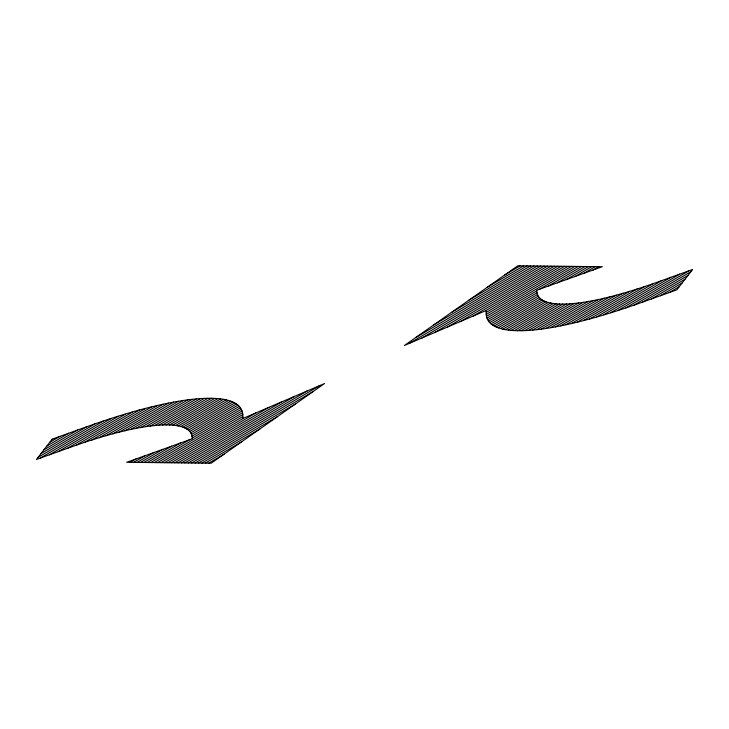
<?xml version="1.0" encoding="UTF-8"?>
<svg xmlns="http://www.w3.org/2000/svg" width="729" height="729" viewBox="0 0 729 729"><rect width="100%" height="100%" fill="white"/><g stroke="black" fill="none" stroke-linecap="round" stroke-linejoin="round"><path stroke-width="1.09" d="M49.681 442.385L59.824 436.416M46.774 446.139L68.717 433.226M43.868 449.884L77.602 430.046M40.961 453.638L86.487 426.857M38.054 457.393L94.943 423.923M40.423 458.04L103.181 421.116M49.317 454.85L111.236 418.419M58.202 451.661L118.28 416.314M67.095 448.472L125.324 414.218M75.78 445.41L132.368 412.113M84.2 442.494L139.412 410.008M91.854 440.034L145.563 408.44M99.281 437.71L151.623 406.91M106.024 435.778L157.619 405.424M112.776 433.855L163.014 404.294M118.955 432.261L168.417 403.164M124.85 430.83L173.684 402.107M130.555 429.518L178.386 401.378M135.603 428.588L183.097 400.649M140.661 427.659L187.8 399.92M145.709 426.729L192.265 399.337M150.201 426.128L196.347 398.982M154.475 425.654L200.429 398.617M158.694 425.217L204.238 398.426M162.376 425.098L207.847 398.344M166.057 424.971L211.41 398.289M169.41 425.034L214.581 398.462M172.563 425.226L217.761 398.635M175.516 425.526L220.668 398.963M178.113 426.046L223.402 399.401M180.701 426.565L226.136 399.838M182.943 427.285L228.459 400.513M184.993 428.123L230.774 401.187M130.3 462.341L136.15 458.906M186.779 429.117L232.742 402.071M133.708 462.377L145.035 455.716M188.383 430.21L234.656 402.991M137.125 462.414L153.928 452.527M189.595 431.541L236.36 404.03M140.533 462.45L162.822 449.337M190.734 432.917L237.827 405.206M143.941 462.487L171.716 446.148M191.271 434.639L239.276 406.399M147.349 462.523L180.601 442.959M191.7 436.434L240.233 407.876M150.757 462.56L189.494 439.769M192.137 438.22L241.199 409.352M154.165 462.596L241.964 410.946M157.582 462.633L242.383 412.742M160.991 462.669L242.803 414.537M164.399 462.705L242.73 416.614M167.807 462.742L243.495 418.218M171.215 462.778L256.225 412.76M174.632 462.815L268.965 407.311M178.04 462.851L281.704 401.861M181.448 462.888L294.434 396.412M184.856 462.924L307.173 390.963M504.75 274.961L520.278 265.821M188.264 462.961L319.913 385.504M486.936 287.481L523.686 265.857M191.672 462.997L313.333 391.418M469.121 300.011L527.094 265.894M195.09 463.033L295.518 403.948M451.297 312.531L530.502 265.93M198.498 463.07L277.703 416.469M433.482 325.052L533.91 265.967M201.906 463.106L259.879 428.989M415.667 337.582L537.328 266.003M205.314 463.143L242.064 441.519M409.087 343.496L540.736 266.039M208.722 463.179L224.25 454.039M421.827 338.037L544.144 266.076M434.566 332.588L547.552 266.112M447.296 327.139L550.96 266.149M460.035 321.689L554.368 266.185M472.775 316.24L557.785 266.222M485.505 310.782L561.193 266.258M486.27 312.386L564.601 266.295M486.197 314.463L568.009 266.331M486.617 316.258L571.418 266.367M487.036 318.054L574.835 266.404M487.801 319.648L536.863 290.78M539.506 289.231L578.243 266.44M488.767 321.124L537.3 292.566M548.399 286.041L581.651 266.477M489.724 322.601L537.729 294.361M557.284 282.852L585.059 266.513M491.173 323.794L538.266 296.083M566.178 279.663L588.467 266.55M492.64 324.97L539.405 297.459M575.072 276.473L591.875 266.586M494.344 326.009L540.617 298.79M583.965 273.284L595.292 266.623M496.258 326.929L542.221 299.883M592.85 270.094L598.7 266.659M498.226 327.813L544.007 300.877M500.541 328.487L546.057 301.715M502.864 329.162L548.299 302.435M505.598 329.599L550.887 302.954M508.332 330.037L553.484 303.474M511.239 330.365L556.437 303.774M514.419 330.538L559.59 303.966M517.59 330.711L562.943 304.029M521.153 330.656L566.624 303.902M524.762 330.574L570.306 303.783M528.571 330.383L574.525 303.346M532.653 330.018L578.799 302.872M536.735 329.663L583.291 302.271M541.2 329.08L588.339 301.341M545.903 328.351L593.397 300.412M550.614 327.622L598.445 299.482M555.316 326.893L604.15 298.17M560.583 325.836L610.045 296.739M565.986 324.706L616.224 295.145M571.381 323.576L622.976 293.222M577.377 322.09L629.719 291.29M583.437 320.56L637.146 288.966M589.588 318.992L644.801 286.506M596.632 316.887L653.22 283.59M603.676 314.782L661.905 280.528M610.72 312.686L670.798 277.339M617.764 310.581L679.683 274.15M625.819 307.884L688.577 270.96M634.057 305.077L690.946 271.607M642.513 302.143L688.039 275.362M651.398 298.954L685.132 279.116M660.283 295.774L682.226 282.861M669.176 292.584L679.319 286.615M52.178 439.159L36.45 459.461L71.305 446.968A193.322 43.813 -25.6 0 1 192.274 438.776L126.664 462.304L211.219 463.197L324.596 383.5L242.657 418.574A249.081 56.452 -25.6 0 0 89.539 425.763L52.178 439.159M692.55 269.539L676.822 289.841L639.461 303.237A249.081 56.452 -25.6 0 1 486.343 310.426L404.404 345.5L517.781 265.803L602.336 266.696L536.726 290.224A193.322 43.813 -25.6 0 0 657.695 282.032L692.55 269.539"/></g></svg>
